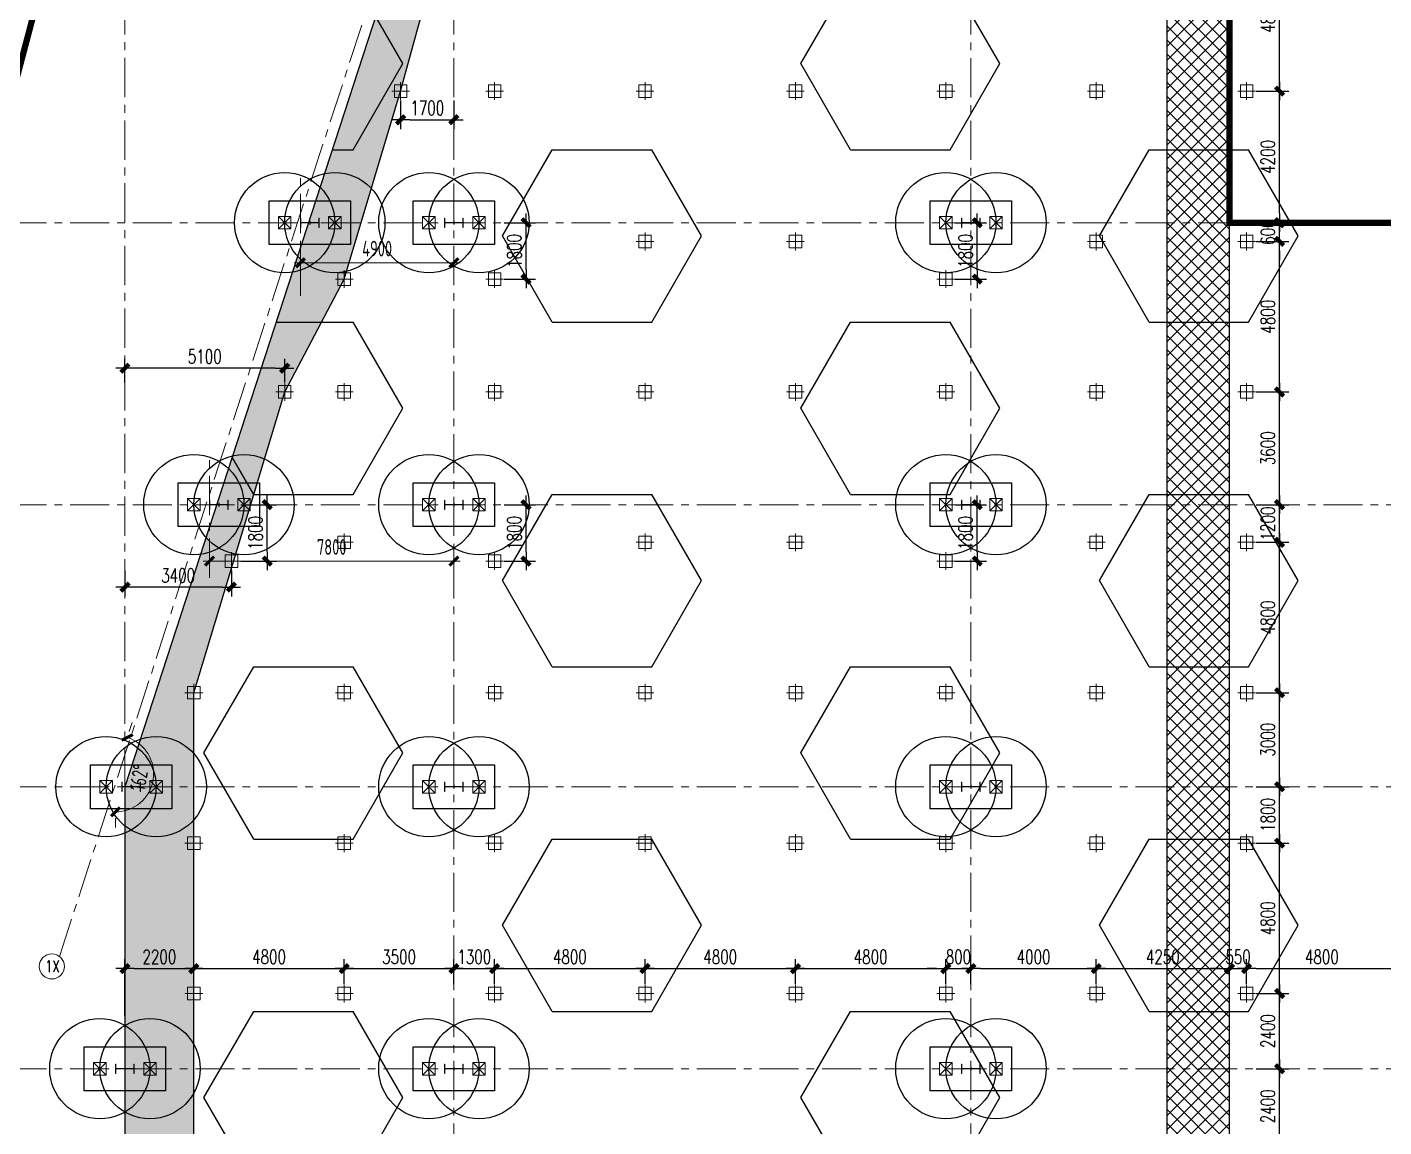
# Model space of a CAD drawing. Extents: x -1201378 to 2367219, y -619313 to 244905.
# Drawn here: x -511978 to -468679, y 144797 to 179893 of the extents above; entities that cross this region are included whole.
import ezdxf

# ---------------------------------------------------------------- set-up
doc = ezdxf.new("R2010")
doc.units = 0
doc.header["$LTSCALE"] = 1000
doc.linetypes.add('CENTER', pattern=[2, 1.25, -0.25, 0.25, -0.25])
doc.linetypes.add('DASH', pattern=[0.35, 0.25, -0.1])
doc.layers.get('0').update_dxf_attribs({"linetype": 'CONTINUOUS'})
doc.layers.get('Defpoints').update_dxf_attribs({"linetype": 'CONTINUOUS'})
for name, color, linetype in [('Hatch-一般填充', 252, 'CONTINUOUS'), ('S-DIMZ', 115, 'CONTINUOUS'), ('S-DOTE1', 140, 'CENTER'), ('S-HATCH1-W', 252, 'CONTINUOUS'), ('S-HJD', 97, 'CONTINUOUS'), ('S-SGJ', 21, 'CONTINUOUS')]:
    doc.layers.add(name, color=color, linetype=linetype)
for name, color, linetype, lineweight in [('S-axis', 111, 'CONTINUOUS', 0), ('S-col', 2, 'CONTINUOUS', 0), ('S-dim', 81, 'CONTINUOUS', 0), ('S-dote', 5, 'CENTER', 0), ('S-zhuang', 1, 'CONTINUOUS', 0)]:
    doc.layers.add(name, color=color, linetype=linetype, lineweight=lineweight)
doc.styles.add('_TCH_AXIS', font='COMPLEX', dxfattribs={"bigfont": 'GBCBIG'})
doc.styles.add('SS1', font='tj-romans1.shx', dxfattribs={"width": 0.7, "bigfont": 'tj-hztxt1.shx'})
doc.styles.add('TSSD_Dimension', font='tssdeng.shx', dxfattribs={"width": 0.7, "bigfont": 'hztxt.shx'})
doc.dimstyles.new('S-150-ARCHI', dxfattribs={"dimscale": 150, "dimtxt": 3, "dimasz": 2, "dimexe": 2, "dimexo": 2, "dimgap": 1, "dimtad": 1, "dimdec": 0, "dimzin": 0, "dimdsep": 46, "dimtxsty": 'SS1', "dimblk1": 'TT', "dimblk2": 'TT', "dimsah": 1, "dimcen": 1, "dimclrd": 256, "dimclre": 256, "dimclrt": 256, "dimadec": 0, "dimazin": 0, "dimtfac": 1, "dimtdec": 0, "dimtix": 1, "dimtmove": 2, "dimatfit": 0, "dimldrblk": 'TT', "dimfxl": 2, "dimtolj": 1, "dimtzin": 0, "dimarcsym": 0})
doc.dimstyles.new('TSSD_200_200', dxfattribs={"dimtxt": 500, "dimasz": 200, "dimexe": 200, "dimexo": 500, "dimgap": 200, "dimtad": 1, "dimdec": 0, "dimzin": 0, "dimdsep": 46, "dimtxsty": 'TSSD_Dimension', "dimblk": 'ARCHTICK', "dimcen": 0, "dimdle": 200, "dimclrt": 7, "dimadec": 0, "dimazin": 0, "dimtfac": 1, "dimtdec": 0, "dimtix": 1, "dimtmove": 2, "dimatfit": 3, "dimfxl": 1, "dimtolj": 1, "dimtzin": 0, "dimarcsym": 0})

# ---------------------------------------------------------------- blocks, each defined once
blk = doc.blocks.new('_FZH')
at = {"layer": 'S-col'}
blk.add_lwpolyline([(-0.375, -0.188), (-0.375, 0.187), (-0.36, 0.187), (-0.36, 0.005), (0.36, 0.005), (0.36, 0.187), (0.375, 0.187), (0.375, -0.188), (0.36, -0.188), (0.36, -0.005), (-0.36, -0.005), (-0.36, -0.188)], close=True, dxfattribs=at)
blk = doc.blocks.new('w4234324')
at = {"layer": 'S-col', "xscale": 800.0000000000005, "yscale": 800.0000000000005, "zscale": 800.0000000000005}
for p in [(-248054, 777820), (-243454, 777820), (-226954, 777820), (-250954, 768820), (-243454, 768820), (-226954, 768820), (-253754, 759820), (-243454, 759820), (-226954, 759820), (-253954, 750820), (-243454, 750820), (-226954, 750820)]:
    blk.add_blockref('_FZH', p, dxfattribs=at)
blk = doc.blocks.new('_ArchTick')
at = {"color": 0, "linetype": 'ByBlock', "const_width": 0.5}
blk.add_lwpolyline([(-0.71, -0.71), (0.71, 0.71)], dxfattribs=at)
blk = doc.blocks.new('*D3039')
at = {"layer": 'Defpoints', "color": 0, "transparency": 16777216}
for p in [(-203258, 60787), (-198358, 60787), (-198358, 59749)]:
    blk.add_point(p, dxfattribs=at)
at = {"layer": 'S-axis', "color": 0, "lineweight": -2, "transparency": 16777216}
for p, q in [((-203258, 60287), (-203258, 59549)), ((-198358, 60287), (-198358, 59549)), ((-203458, 59749), (-198158, 59749))]:
    blk.add_line(p, q, dxfattribs=at)
at = {"layer": 'S-axis', "color": 0, "lineweight": -2, "transparency": 16777216, "xscale": 200, "yscale": 200, "zscale": 200, "rotation": 180}
blk.add_blockref('_ArchTick', (-203258, 59749), dxfattribs=at)
at = {"layer": 'S-axis', "color": 0, "lineweight": -2, "transparency": 16777216, "xscale": 200, "yscale": 200, "zscale": 200}
blk.add_blockref('_ArchTick', (-198358, 59749), dxfattribs=at)
at = {"layer": 'S-axis', "color": 7, "transparency": 16777216, "insert": (-200808, 60199), "char_height": 500, "attachment_point": 5, "style": 'TSSD_Dimension'}
blk.add_mtext('\\A1;4900', dxfattribs=at)
blk = doc.blocks.new('*D3040')
at = {"layer": 'Defpoints', "color": 0, "transparency": 16777216}
for p in [(-206158, 51267), (-198358, 51267), (-198358, 50229)]:
    blk.add_point(p, dxfattribs=at)
at = {"layer": 'S-axis', "color": 0, "lineweight": -2, "transparency": 16777216}
for p, q in [((-206158, 50767), (-206158, 50029)), ((-198358, 50767), (-198358, 50029)), ((-206358, 50229), (-198158, 50229))]:
    blk.add_line(p, q, dxfattribs=at)
at = {"layer": 'S-axis', "color": 0, "lineweight": -2, "transparency": 16777216, "xscale": 200, "yscale": 200, "zscale": 200, "rotation": 180}
blk.add_blockref('_ArchTick', (-206158, 50229), dxfattribs=at)
at = {"layer": 'S-axis', "color": 0, "lineweight": -2, "transparency": 16777216, "xscale": 200, "yscale": 200, "zscale": 200}
blk.add_blockref('_ArchTick', (-198358, 50229), dxfattribs=at)
at = {"layer": 'S-axis', "color": 7, "transparency": 16777216, "insert": (-202258, 50679), "char_height": 500, "attachment_point": 5, "style": 'TSSD_Dimension'}
blk.add_mtext('\\A1;7800', dxfattribs=at)
blk = doc.blocks.new('*D3041')
at = {"layer": 'Defpoints', "color": 0, "transparency": 16777216}
for p in [(-208783, 44601), (-209158, 43443), (-208173, 42727), (-209158, 42225)]:
    blk.add_point(p, dxfattribs=at)
at = {"layer": 'S-axis', "color": 0, "lineweight": -2, "transparency": 16777216}
for p, q in [((-208628, 45077), (-208721, 44791)), ((-209158, 41725), (-209158, 42025))]:
    blk.add_line(p, q, dxfattribs=at)
blk.add_arc((-209158, 43443), 1218, 270, 72.0237, dxfattribs=at)
at = {"layer": 'S-axis', "color": 0, "lineweight": -2, "transparency": 16777216, "xscale": 200, "yscale": 200, "zscale": 200}
for p, rotation in [((-208783, 44601), 162.0237134182113), ((-209158, 42225), 179.9999999999993)]:
    blk.add_blockref('_ArchTick', p, dxfattribs=dict(at, rotation=rotation))
at = {"layer": 'S-axis', "color": 7, "transparency": 16777216, "insert": (-208400, 43323), "char_height": 500, "attachment_point": 5, "rotation": 81.0119, "style": 'TSSD_Dimension'}
blk.add_mtext('\\A1;162°', dxfattribs=at)
blk = doc.blocks.new('地坪桩')
at = {"layer": 'S-zhuang'}
for p, q in [((174146, 162514), (174146, 163080)), ((173863, 162797), (174429, 162797))]:
    blk.add_line(p, q, dxfattribs=at)
blk.add_lwpolyline([(173946, 162597), (173946, 162997), (174346, 162997), (174346, 162597)], close=True, dxfattribs=at)
blk = doc.blocks.new('TT')
blk.add_line((-0.97, 0), (0.97, 0))
at = {"const_width": 0.45}
blk.add_lwpolyline([(-0.44, -0.44), (0.44, 0.44)], dxfattribs=at)
blk = doc.blocks.new('*D3307')
at = {"layer": 'Defpoints', "color": 0, "transparency": 16777216}
for p in [(-506658, 149848), (-506658, 149052), (-508858, 148037)]:
    blk.add_point(p, dxfattribs=at)
at = {"layer": 'S-DIMZ', "lineweight": -2, "transparency": 16777216}
for p, q in [((-508858, 148337), (-508858, 150148)), ((-508558, 149848), (-506958, 149848)), ((-506658, 149352), (-506658, 150148))]:
    blk.add_line(p, q, dxfattribs=at)
at = {"layer": 'S-DIMZ', "lineweight": -2, "transparency": 16777216, "xscale": 300, "yscale": 300, "zscale": 300, "rotation": 180}
blk.add_blockref('TT', (-508858, 149848), dxfattribs=at)
at = {"layer": 'S-DIMZ', "lineweight": -2, "transparency": 16777216, "xscale": 300, "yscale": 300, "zscale": 300}
blk.add_blockref('TT', (-506658, 149848), dxfattribs=at)
at = {"layer": 'S-DIMZ', "transparency": 16777216, "insert": (-507758, 150223), "char_height": 450, "attachment_point": 5, "style": 'SS1'}
blk.add_mtext('\\A1;2200', dxfattribs=at)
blk = doc.blocks.new('*D3308')
at = {"layer": 'Defpoints', "color": 0, "transparency": 16777216}
for p in [(-501858, 149848), (-506658, 149052), (-501858, 149052)]:
    blk.add_point(p, dxfattribs=at)
at = {"layer": 'S-DIMZ', "lineweight": -2, "transparency": 16777216}
for p, q in [((-506658, 149352), (-506658, 150148)), ((-506358, 149848), (-502158, 149848)), ((-501858, 149352), (-501858, 150148))]:
    blk.add_line(p, q, dxfattribs=at)
at = {"layer": 'S-DIMZ', "lineweight": -2, "transparency": 16777216, "xscale": 300, "yscale": 300, "zscale": 300, "rotation": 180}
blk.add_blockref('TT', (-506658, 149848), dxfattribs=at)
at = {"layer": 'S-DIMZ', "lineweight": -2, "transparency": 16777216, "xscale": 300, "yscale": 300, "zscale": 300}
blk.add_blockref('TT', (-501858, 149848), dxfattribs=at)
at = {"layer": 'S-DIMZ', "transparency": 16777216, "insert": (-504258, 150223), "char_height": 450, "attachment_point": 5, "style": 'SS1'}
blk.add_mtext('\\A1;4800', dxfattribs=at)
blk = doc.blocks.new('*D3309')
at = {"layer": 'Defpoints', "color": 0, "transparency": 16777216}
for p in [(-498358, 149848), (-501858, 149052), (-498358, 149052)]:
    blk.add_point(p, dxfattribs=at)
at = {"layer": 'S-DIMZ', "lineweight": -2, "transparency": 16777216}
for p, q in [((-501858, 149352), (-501858, 150148)), ((-501558, 149848), (-498658, 149848)), ((-498358, 149352), (-498358, 150148))]:
    blk.add_line(p, q, dxfattribs=at)
at = {"layer": 'S-DIMZ', "lineweight": -2, "transparency": 16777216, "xscale": 300, "yscale": 300, "zscale": 300, "rotation": 180}
blk.add_blockref('TT', (-501858, 149848), dxfattribs=at)
at = {"layer": 'S-DIMZ', "lineweight": -2, "transparency": 16777216, "xscale": 300, "yscale": 300, "zscale": 300}
blk.add_blockref('TT', (-498358, 149848), dxfattribs=at)
at = {"layer": 'S-DIMZ', "transparency": 16777216, "insert": (-500108, 150223), "char_height": 450, "attachment_point": 5, "style": 'SS1'}
blk.add_mtext('\\A1;3500', dxfattribs=at)
blk = doc.blocks.new('*D3310')
at = {"layer": 'Defpoints', "color": 0, "transparency": 16777216}
for p in [(-497058, 149848), (-498358, 149052), (-497058, 149052)]:
    blk.add_point(p, dxfattribs=at)
at = {"layer": 'S-DIMZ', "lineweight": -2, "transparency": 16777216}
for p, q in [((-498358, 149352), (-498358, 150148)), ((-498058, 149848), (-497358, 149848)), ((-497058, 149352), (-497058, 150148))]:
    blk.add_line(p, q, dxfattribs=at)
at = {"layer": 'S-DIMZ', "lineweight": -2, "transparency": 16777216, "xscale": 300, "yscale": 300, "zscale": 300, "rotation": 180}
blk.add_blockref('TT', (-498358, 149848), dxfattribs=at)
at = {"layer": 'S-DIMZ', "lineweight": -2, "transparency": 16777216, "xscale": 300, "yscale": 300, "zscale": 300}
blk.add_blockref('TT', (-497058, 149848), dxfattribs=at)
at = {"layer": 'S-DIMZ', "transparency": 16777216, "insert": (-497708, 150223), "char_height": 450, "attachment_point": 5, "style": 'SS1'}
blk.add_mtext('\\A1;1300', dxfattribs=at)
blk = doc.blocks.new('*D3311')
at = {"layer": 'Defpoints', "color": 0, "transparency": 16777216}
for p in [(-492258, 149848), (-497058, 149052), (-492258, 149052)]:
    blk.add_point(p, dxfattribs=at)
at = {"layer": 'S-DIMZ', "lineweight": -2, "transparency": 16777216}
for p, q in [((-497058, 149352), (-497058, 150148)), ((-496758, 149848), (-492558, 149848)), ((-492258, 149352), (-492258, 150148))]:
    blk.add_line(p, q, dxfattribs=at)
at = {"layer": 'S-DIMZ', "lineweight": -2, "transparency": 16777216, "xscale": 300, "yscale": 300, "zscale": 300, "rotation": 180}
blk.add_blockref('TT', (-497058, 149848), dxfattribs=at)
at = {"layer": 'S-DIMZ', "lineweight": -2, "transparency": 16777216, "xscale": 300, "yscale": 300, "zscale": 300}
blk.add_blockref('TT', (-492258, 149848), dxfattribs=at)
at = {"layer": 'S-DIMZ', "transparency": 16777216, "insert": (-494658, 150223), "char_height": 450, "attachment_point": 5, "style": 'SS1'}
blk.add_mtext('\\A1;4800', dxfattribs=at)
blk = doc.blocks.new('*D3312')
at = {"layer": 'Defpoints', "color": 0, "transparency": 16777216}
for p in [(-487458, 149848), (-492258, 149052), (-487458, 149052)]:
    blk.add_point(p, dxfattribs=at)
at = {"layer": 'S-DIMZ', "lineweight": -2, "transparency": 16777216}
for p, q in [((-492258, 149352), (-492258, 150148)), ((-491958, 149848), (-487758, 149848)), ((-487458, 149352), (-487458, 150148))]:
    blk.add_line(p, q, dxfattribs=at)
at = {"layer": 'S-DIMZ', "lineweight": -2, "transparency": 16777216, "xscale": 300, "yscale": 300, "zscale": 300, "rotation": 180}
blk.add_blockref('TT', (-492258, 149848), dxfattribs=at)
at = {"layer": 'S-DIMZ', "lineweight": -2, "transparency": 16777216, "xscale": 300, "yscale": 300, "zscale": 300}
blk.add_blockref('TT', (-487458, 149848), dxfattribs=at)
at = {"layer": 'S-DIMZ', "transparency": 16777216, "insert": (-489858, 150223), "char_height": 450, "attachment_point": 5, "style": 'SS1'}
blk.add_mtext('\\A1;4800', dxfattribs=at)
blk = doc.blocks.new('*D3313')
at = {"layer": 'Defpoints', "color": 0, "transparency": 16777216}
for p in [(-482658, 149848), (-487458, 149052), (-482658, 149052)]:
    blk.add_point(p, dxfattribs=at)
at = {"layer": 'S-DIMZ', "lineweight": -2, "transparency": 16777216}
for p, q in [((-487458, 149352), (-487458, 150148)), ((-487158, 149848), (-482958, 149848)), ((-482658, 149352), (-482658, 150148))]:
    blk.add_line(p, q, dxfattribs=at)
at = {"layer": 'S-DIMZ', "lineweight": -2, "transparency": 16777216, "xscale": 300, "yscale": 300, "zscale": 300, "rotation": 180}
blk.add_blockref('TT', (-487458, 149848), dxfattribs=at)
at = {"layer": 'S-DIMZ', "lineweight": -2, "transparency": 16777216, "xscale": 300, "yscale": 300, "zscale": 300}
blk.add_blockref('TT', (-482658, 149848), dxfattribs=at)
at = {"layer": 'S-DIMZ', "transparency": 16777216, "insert": (-485058, 150223), "char_height": 450, "attachment_point": 5, "style": 'SS1'}
blk.add_mtext('\\A1;4800', dxfattribs=at)
blk = doc.blocks.new('*D3314')
at = {"layer": 'Defpoints', "color": 0, "transparency": 16777216}
for p in [(-481858, 149848), (-482658, 149052), (-481858, 149052)]:
    blk.add_point(p, dxfattribs=at)
at = {"layer": 'S-DIMZ', "lineweight": -2, "transparency": 16777216}
for p, q in [((-482958, 149848), (-483258, 149848)), ((-482658, 149352), (-482658, 150148)), ((-482658, 149848), (-481858, 149848)), ((-481858, 149352), (-481858, 150148)), ((-481558, 149848), (-481258, 149848))]:
    blk.add_line(p, q, dxfattribs=at)
at = {"layer": 'S-DIMZ', "lineweight": -2, "transparency": 16777216, "xscale": 300, "yscale": 300, "zscale": 300}
blk.add_blockref('TT', (-482658, 149848), dxfattribs=at)
at = {"layer": 'S-DIMZ', "lineweight": -2, "transparency": 16777216, "xscale": 300, "yscale": 300, "zscale": 300, "rotation": 180}
blk.add_blockref('TT', (-481858, 149848), dxfattribs=at)
at = {"layer": 'S-DIMZ', "transparency": 16777216, "insert": (-482258, 150223), "char_height": 450, "attachment_point": 5, "style": 'SS1'}
blk.add_mtext('\\A1;800', dxfattribs=at)
blk = doc.blocks.new('*D3315')
at = {"layer": 'Defpoints', "color": 0, "transparency": 16777216}
for p in [(-477858, 149848), (-481858, 149052), (-477858, 149052)]:
    blk.add_point(p, dxfattribs=at)
at = {"layer": 'S-DIMZ', "lineweight": -2, "transparency": 16777216}
for p, q in [((-481858, 149352), (-481858, 150148)), ((-481558, 149848), (-478158, 149848)), ((-477858, 149352), (-477858, 150148))]:
    blk.add_line(p, q, dxfattribs=at)
at = {"layer": 'S-DIMZ', "lineweight": -2, "transparency": 16777216, "xscale": 300, "yscale": 300, "zscale": 300, "rotation": 180}
blk.add_blockref('TT', (-481858, 149848), dxfattribs=at)
at = {"layer": 'S-DIMZ', "lineweight": -2, "transparency": 16777216, "xscale": 300, "yscale": 300, "zscale": 300}
blk.add_blockref('TT', (-477858, 149848), dxfattribs=at)
at = {"layer": 'S-DIMZ', "transparency": 16777216, "insert": (-479858, 150223), "char_height": 450, "attachment_point": 5, "style": 'SS1'}
blk.add_mtext('\\A1;4000', dxfattribs=at)
blk = doc.blocks.new('*D3316')
at = {"layer": 'Defpoints', "color": 0, "transparency": 16777216}
for p in [(-473608, 149848), (-477858, 149052), (-473608, 149052)]:
    blk.add_point(p, dxfattribs=at)
at = {"layer": 'S-DIMZ', "lineweight": -2, "transparency": 16777216}
for p, q in [((-477858, 149352), (-477858, 150148)), ((-477558, 149848), (-473908, 149848)), ((-473608, 149352), (-473608, 150148))]:
    blk.add_line(p, q, dxfattribs=at)
at = {"layer": 'S-DIMZ', "lineweight": -2, "transparency": 16777216, "xscale": 300, "yscale": 300, "zscale": 300, "rotation": 180}
blk.add_blockref('TT', (-477858, 149848), dxfattribs=at)
at = {"layer": 'S-DIMZ', "lineweight": -2, "transparency": 16777216, "xscale": 300, "yscale": 300, "zscale": 300}
blk.add_blockref('TT', (-473608, 149848), dxfattribs=at)
at = {"layer": 'S-DIMZ', "transparency": 16777216, "insert": (-475733, 150223), "char_height": 450, "attachment_point": 5, "style": 'SS1'}
blk.add_mtext('\\A1;4250', dxfattribs=at)
blk = doc.blocks.new('*D3317')
at = {"layer": 'Defpoints', "color": 0, "transparency": 16777216}
for p in [(-473058, 149848), (-473608, 149052), (-473058, 149052)]:
    blk.add_point(p, dxfattribs=at)
at = {"layer": 'S-DIMZ', "lineweight": -2, "transparency": 16777216}
for p, q in [((-473908, 149848), (-474208, 149848)), ((-473608, 149352), (-473608, 150148)), ((-473608, 149848), (-473058, 149848)), ((-473058, 149352), (-473058, 150148)), ((-472758, 149848), (-472458, 149848))]:
    blk.add_line(p, q, dxfattribs=at)
at = {"layer": 'S-DIMZ', "lineweight": -2, "transparency": 16777216, "xscale": 300, "yscale": 300, "zscale": 300}
blk.add_blockref('TT', (-473608, 149848), dxfattribs=at)
at = {"layer": 'S-DIMZ', "lineweight": -2, "transparency": 16777216, "xscale": 300, "yscale": 300, "zscale": 300, "rotation": 180}
blk.add_blockref('TT', (-473058, 149848), dxfattribs=at)
at = {"layer": 'S-DIMZ', "transparency": 16777216, "insert": (-473333, 150223), "char_height": 450, "attachment_point": 5, "style": 'SS1'}
blk.add_mtext('\\A1;550', dxfattribs=at)
blk = doc.blocks.new('*D3318')
at = {"layer": 'Defpoints', "color": 0, "transparency": 16777216}
for p in [(-468258, 149848), (-473058, 149052), (-468258, 149052)]:
    blk.add_point(p, dxfattribs=at)
at = {"layer": 'S-DIMZ', "lineweight": -2, "transparency": 16777216}
for p, q in [((-473058, 149352), (-473058, 150148)), ((-472758, 149848), (-468558, 149848)), ((-468258, 149352), (-468258, 150148))]:
    blk.add_line(p, q, dxfattribs=at)
at = {"layer": 'S-DIMZ', "lineweight": -2, "transparency": 16777216, "xscale": 300, "yscale": 300, "zscale": 300, "rotation": 180}
blk.add_blockref('TT', (-473058, 149848), dxfattribs=at)
at = {"layer": 'S-DIMZ', "lineweight": -2, "transparency": 16777216, "xscale": 300, "yscale": 300, "zscale": 300}
blk.add_blockref('TT', (-468258, 149848), dxfattribs=at)
at = {"layer": 'S-DIMZ', "transparency": 16777216, "insert": (-470658, 150223), "char_height": 450, "attachment_point": 5, "style": 'SS1'}
blk.add_mtext('\\A1;4800', dxfattribs=at)
blk = doc.blocks.new('*D3345')
at = {"layer": 'Defpoints', "color": 0, "transparency": 16777216}
for p in [(-473058, 146652), (-472008, 146652), (-473058, 144252)]:
    blk.add_point(p, dxfattribs=at)
at = {"layer": 'S-DIMZ', "lineweight": -2, "transparency": 16777216}
for p, q in [((-472758, 146652), (-471708, 146652)), ((-472008, 144552), (-472008, 146352)), ((-472758, 144252), (-471708, 144252))]:
    blk.add_line(p, q, dxfattribs=at)
at = {"layer": 'S-DIMZ', "lineweight": -2, "transparency": 16777216, "xscale": 300, "yscale": 300, "zscale": 300}
for p, rotation in [((-472008, 146652), 90), ((-472008, 144252), 270)]:
    blk.add_blockref('TT', p, dxfattribs=dict(at, rotation=rotation))
at = {"layer": 'S-DIMZ', "transparency": 16777216, "insert": (-472383, 145452), "char_height": 450, "attachment_point": 5, "rotation": 90, "style": 'SS1'}
blk.add_mtext('\\A1;2400', dxfattribs=at)
blk = doc.blocks.new('*D3346')
at = {"layer": 'Defpoints', "color": 0, "transparency": 16777216}
for p in [(-473058, 149052), (-472008, 149052), (-473058, 146652)]:
    blk.add_point(p, dxfattribs=at)
at = {"layer": 'S-DIMZ', "lineweight": -2, "transparency": 16777216}
for p, q in [((-472758, 149052), (-471708, 149052)), ((-472008, 146952), (-472008, 148752)), ((-472758, 146652), (-471708, 146652))]:
    blk.add_line(p, q, dxfattribs=at)
at = {"layer": 'S-DIMZ', "lineweight": -2, "transparency": 16777216, "xscale": 300, "yscale": 300, "zscale": 300}
for p, rotation in [((-472008, 149052), 90), ((-472008, 146652), 270)]:
    blk.add_blockref('TT', p, dxfattribs=dict(at, rotation=rotation))
at = {"layer": 'S-DIMZ', "transparency": 16777216, "insert": (-472383, 147852), "char_height": 450, "attachment_point": 5, "rotation": 90, "style": 'SS1'}
blk.add_mtext('\\A1;2400', dxfattribs=at)
blk = doc.blocks.new('*D3347')
at = {"layer": 'Defpoints', "color": 0, "transparency": 16777216}
for p in [(-473058, 153852), (-472008, 153852), (-473058, 149052)]:
    blk.add_point(p, dxfattribs=at)
at = {"layer": 'S-DIMZ', "lineweight": -2, "transparency": 16777216}
for p, q in [((-472758, 153852), (-471708, 153852)), ((-472008, 149352), (-472008, 153552)), ((-472758, 149052), (-471708, 149052))]:
    blk.add_line(p, q, dxfattribs=at)
at = {"layer": 'S-DIMZ', "lineweight": -2, "transparency": 16777216, "xscale": 300, "yscale": 300, "zscale": 300}
for p, rotation in [((-472008, 153852), 90), ((-472008, 149052), 270)]:
    blk.add_blockref('TT', p, dxfattribs=dict(at, rotation=rotation))
at = {"layer": 'S-DIMZ', "transparency": 16777216, "insert": (-472383, 151452), "char_height": 450, "attachment_point": 5, "rotation": 90, "style": 'SS1'}
blk.add_mtext('\\A1;4800', dxfattribs=at)
blk = doc.blocks.new('*D3348')
at = {"layer": 'Defpoints', "color": 0, "transparency": 16777216}
for p in [(-473058, 155652), (-472008, 155652), (-473058, 153852)]:
    blk.add_point(p, dxfattribs=at)
at = {"layer": 'S-DIMZ', "lineweight": -2, "transparency": 16777216}
for p, q in [((-472758, 155652), (-471708, 155652)), ((-472008, 154152), (-472008, 155352)), ((-472758, 153852), (-471708, 153852))]:
    blk.add_line(p, q, dxfattribs=at)
at = {"layer": 'S-DIMZ', "lineweight": -2, "transparency": 16777216, "xscale": 300, "yscale": 300, "zscale": 300}
for p, rotation in [((-472008, 155652), 90), ((-472008, 153852), 270)]:
    blk.add_blockref('TT', p, dxfattribs=dict(at, rotation=rotation))
at = {"layer": 'S-DIMZ', "transparency": 16777216, "insert": (-472383, 154752), "char_height": 450, "attachment_point": 5, "rotation": 90, "style": 'SS1'}
blk.add_mtext('\\A1;1800', dxfattribs=at)
blk = doc.blocks.new('*D3349')
at = {"layer": 'Defpoints', "color": 0, "transparency": 16777216}
for p in [(-473058, 158652), (-472008, 158652), (-473058, 155652)]:
    blk.add_point(p, dxfattribs=at)
at = {"layer": 'S-DIMZ', "lineweight": -2, "transparency": 16777216}
for p, q in [((-472758, 158652), (-471708, 158652)), ((-472008, 155952), (-472008, 158352)), ((-472758, 155652), (-471708, 155652))]:
    blk.add_line(p, q, dxfattribs=at)
at = {"layer": 'S-DIMZ', "lineweight": -2, "transparency": 16777216, "xscale": 300, "yscale": 300, "zscale": 300}
for p, rotation in [((-472008, 158652), 90), ((-472008, 155652), 270)]:
    blk.add_blockref('TT', p, dxfattribs=dict(at, rotation=rotation))
at = {"layer": 'S-DIMZ', "transparency": 16777216, "insert": (-472383, 157152), "char_height": 450, "attachment_point": 5, "rotation": 90, "style": 'SS1'}
blk.add_mtext('\\A1;3000', dxfattribs=at)
blk = doc.blocks.new('*D3350')
at = {"layer": 'Defpoints', "color": 0, "transparency": 16777216}
for p in [(-473058, 163452), (-472008, 163452), (-473058, 158652)]:
    blk.add_point(p, dxfattribs=at)
at = {"layer": 'S-DIMZ', "lineweight": -2, "transparency": 16777216}
for p, q in [((-472758, 163452), (-471708, 163452)), ((-472008, 158952), (-472008, 163152)), ((-472758, 158652), (-471708, 158652))]:
    blk.add_line(p, q, dxfattribs=at)
at = {"layer": 'S-DIMZ', "lineweight": -2, "transparency": 16777216, "xscale": 300, "yscale": 300, "zscale": 300}
for p, rotation in [((-472008, 163452), 90), ((-472008, 158652), 270)]:
    blk.add_blockref('TT', p, dxfattribs=dict(at, rotation=rotation))
at = {"layer": 'S-DIMZ', "transparency": 16777216, "insert": (-472383, 161052), "char_height": 450, "attachment_point": 5, "rotation": 90, "style": 'SS1'}
blk.add_mtext('\\A1;4800', dxfattribs=at)
blk = doc.blocks.new('*D3351')
at = {"layer": 'Defpoints', "color": 0, "transparency": 16777216}
for p in [(-473058, 164652), (-472008, 164652), (-473058, 163452)]:
    blk.add_point(p, dxfattribs=at)
at = {"layer": 'S-DIMZ', "lineweight": -2, "transparency": 16777216}
for p, q in [((-472758, 164652), (-471708, 164652)), ((-472008, 163752), (-472008, 164352)), ((-472758, 163452), (-471708, 163452))]:
    blk.add_line(p, q, dxfattribs=at)
at = {"layer": 'S-DIMZ', "lineweight": -2, "transparency": 16777216, "xscale": 300, "yscale": 300, "zscale": 300}
for p, rotation in [((-472008, 164652), 90), ((-472008, 163452), 270)]:
    blk.add_blockref('TT', p, dxfattribs=dict(at, rotation=rotation))
at = {"layer": 'S-DIMZ', "transparency": 16777216, "insert": (-472383, 164052), "char_height": 450, "attachment_point": 5, "rotation": 90, "style": 'SS1'}
blk.add_mtext('\\A1;1200', dxfattribs=at)
blk = doc.blocks.new('*D3352')
at = {"layer": 'Defpoints', "color": 0, "transparency": 16777216}
for p in [(-473058, 168252), (-472008, 168252), (-473058, 164652)]:
    blk.add_point(p, dxfattribs=at)
at = {"layer": 'S-DIMZ', "lineweight": -2, "transparency": 16777216}
for p, q in [((-472758, 168252), (-471708, 168252)), ((-472008, 164952), (-472008, 167952)), ((-472758, 164652), (-471708, 164652))]:
    blk.add_line(p, q, dxfattribs=at)
at = {"layer": 'S-DIMZ', "lineweight": -2, "transparency": 16777216, "xscale": 300, "yscale": 300, "zscale": 300}
for p, rotation in [((-472008, 168252), 90), ((-472008, 164652), 270)]:
    blk.add_blockref('TT', p, dxfattribs=dict(at, rotation=rotation))
at = {"layer": 'S-DIMZ', "transparency": 16777216, "insert": (-472383, 166452), "char_height": 450, "attachment_point": 5, "rotation": 90, "style": 'SS1'}
blk.add_mtext('\\A1;3600', dxfattribs=at)
blk = doc.blocks.new('*D3353')
at = {"layer": 'Defpoints', "color": 0, "transparency": 16777216}
for p in [(-473058, 173052), (-472008, 173052), (-473058, 168252)]:
    blk.add_point(p, dxfattribs=at)
at = {"layer": 'S-DIMZ', "lineweight": -2, "transparency": 16777216}
for p, q in [((-472758, 173052), (-471708, 173052)), ((-472008, 168552), (-472008, 172752)), ((-472758, 168252), (-471708, 168252))]:
    blk.add_line(p, q, dxfattribs=at)
at = {"layer": 'S-DIMZ', "lineweight": -2, "transparency": 16777216, "xscale": 300, "yscale": 300, "zscale": 300}
for p, rotation in [((-472008, 173052), 90), ((-472008, 168252), 270)]:
    blk.add_blockref('TT', p, dxfattribs=dict(at, rotation=rotation))
at = {"layer": 'S-DIMZ', "transparency": 16777216, "insert": (-472383, 170652), "char_height": 450, "attachment_point": 5, "rotation": 90, "style": 'SS1'}
blk.add_mtext('\\A1;4800', dxfattribs=at)
blk = doc.blocks.new('*D3354')
at = {"layer": 'Defpoints', "color": 0, "transparency": 16777216}
for p in [(-473058, 173652), (-472008, 173652), (-473058, 173052)]:
    blk.add_point(p, dxfattribs=at)
at = {"layer": 'S-DIMZ', "lineweight": -2, "transparency": 16777216}
for p, q in [((-472008, 173952), (-472008, 174252)), ((-472758, 173652), (-471708, 173652)), ((-472008, 173052), (-472008, 173652)), ((-472758, 173052), (-471708, 173052)), ((-472008, 172752), (-472008, 172452))]:
    blk.add_line(p, q, dxfattribs=at)
at = {"layer": 'S-DIMZ', "lineweight": -2, "transparency": 16777216, "xscale": 300, "yscale": 300, "zscale": 300}
for p, rotation in [((-472008, 173652), 270), ((-472008, 173052), 90)]:
    blk.add_blockref('TT', p, dxfattribs=dict(at, rotation=rotation))
at = {"layer": 'S-DIMZ', "transparency": 16777216, "insert": (-472383, 173352), "char_height": 450, "attachment_point": 5, "rotation": 90, "style": 'SS1'}
blk.add_mtext('\\A1;600', dxfattribs=at)
blk = doc.blocks.new('*D3355')
at = {"layer": 'Defpoints', "color": 0, "transparency": 16777216}
for p in [(-473058, 177852), (-472008, 177852), (-473058, 173652)]:
    blk.add_point(p, dxfattribs=at)
at = {"layer": 'S-DIMZ', "lineweight": -2, "transparency": 16777216}
for p, q in [((-472758, 177852), (-471708, 177852)), ((-472008, 173952), (-472008, 177552)), ((-472758, 173652), (-471708, 173652))]:
    blk.add_line(p, q, dxfattribs=at)
at = {"layer": 'S-DIMZ', "lineweight": -2, "transparency": 16777216, "xscale": 300, "yscale": 300, "zscale": 300}
for p, rotation in [((-472008, 177852), 90), ((-472008, 173652), 270)]:
    blk.add_blockref('TT', p, dxfattribs=dict(at, rotation=rotation))
at = {"layer": 'S-DIMZ', "transparency": 16777216, "insert": (-472383, 175752), "char_height": 450, "attachment_point": 5, "rotation": 90, "style": 'SS1'}
blk.add_mtext('\\A1;4200', dxfattribs=at)
blk = doc.blocks.new('*D3356')
at = {"layer": 'Defpoints', "color": 0, "transparency": 16777216}
for p in [(-473058, 182652), (-472008, 182652), (-473058, 177852)]:
    blk.add_point(p, dxfattribs=at)
at = {"layer": 'S-DIMZ', "lineweight": -2, "transparency": 16777216}
for p, q in [((-472758, 182652), (-471708, 182652)), ((-472008, 178152), (-472008, 182352)), ((-472758, 177852), (-471708, 177852))]:
    blk.add_line(p, q, dxfattribs=at)
at = {"layer": 'S-DIMZ', "lineweight": -2, "transparency": 16777216, "xscale": 300, "yscale": 300, "zscale": 300}
for p, rotation in [((-472008, 182652), 90), ((-472008, 177852), 270)]:
    blk.add_blockref('TT', p, dxfattribs=dict(at, rotation=rotation))
at = {"layer": 'S-DIMZ', "transparency": 16777216, "insert": (-472383, 180252), "char_height": 450, "attachment_point": 5, "rotation": 90, "style": 'SS1'}
blk.add_mtext('\\A1;4800', dxfattribs=at)
blk = doc.blocks.new('*D3420')
at = {"layer": 'Defpoints', "color": 0, "transparency": 16777216}
for p in [(-497058, 164652), (-496056, 164652), (-497058, 162852)]:
    blk.add_point(p, dxfattribs=at)
at = {"layer": 'S-DIMZ', "lineweight": -2, "transparency": 16777216}
for p, q in [((-496758, 164652), (-495756, 164652)), ((-496056, 163152), (-496056, 164352)), ((-496758, 162852), (-495756, 162852))]:
    blk.add_line(p, q, dxfattribs=at)
at = {"layer": 'S-DIMZ', "lineweight": -2, "transparency": 16777216, "xscale": 300, "yscale": 300, "zscale": 300}
for p, rotation in [((-496056, 164652), 90), ((-496056, 162852), 270)]:
    blk.add_blockref('TT', p, dxfattribs=dict(at, rotation=rotation))
at = {"layer": 'S-DIMZ', "transparency": 16777216, "insert": (-496431, 163752), "char_height": 450, "attachment_point": 5, "rotation": 90, "style": 'SS1'}
blk.add_mtext('\\A1;1800', dxfattribs=at)
blk = doc.blocks.new('*D3421')
at = {"layer": 'Defpoints', "color": 0, "transparency": 16777216}
for p in [(-482658, 164652), (-481656, 164652), (-482658, 162852)]:
    blk.add_point(p, dxfattribs=at)
at = {"layer": 'S-DIMZ', "lineweight": -2, "transparency": 16777216}
for p, q in [((-482358, 164652), (-481356, 164652)), ((-481656, 163152), (-481656, 164352)), ((-482358, 162852), (-481356, 162852))]:
    blk.add_line(p, q, dxfattribs=at)
at = {"layer": 'S-DIMZ', "lineweight": -2, "transparency": 16777216, "xscale": 300, "yscale": 300, "zscale": 300}
for p, rotation in [((-481656, 164652), 90), ((-481656, 162852), 270)]:
    blk.add_blockref('TT', p, dxfattribs=dict(at, rotation=rotation))
at = {"layer": 'S-DIMZ', "transparency": 16777216, "insert": (-482031, 163752), "char_height": 450, "attachment_point": 5, "rotation": 90, "style": 'SS1'}
blk.add_mtext('\\A1;1800', dxfattribs=at)
blk = doc.blocks.new('*D3423')
at = {"layer": 'Defpoints', "color": 0, "transparency": 16777216}
for p in [(-497058, 173652), (-496056, 173652), (-497058, 171852)]:
    blk.add_point(p, dxfattribs=at)
at = {"layer": 'S-DIMZ', "lineweight": -2, "transparency": 16777216}
for p, q in [((-496758, 173652), (-495756, 173652)), ((-496056, 172152), (-496056, 173352)), ((-496758, 171852), (-495756, 171852))]:
    blk.add_line(p, q, dxfattribs=at)
at = {"layer": 'S-DIMZ', "lineweight": -2, "transparency": 16777216, "xscale": 300, "yscale": 300, "zscale": 300}
for p, rotation in [((-496056, 173652), 90), ((-496056, 171852), 270)]:
    blk.add_blockref('TT', p, dxfattribs=dict(at, rotation=rotation))
at = {"layer": 'S-DIMZ', "transparency": 16777216, "insert": (-496431, 172752), "char_height": 450, "attachment_point": 5, "rotation": 90, "style": 'SS1'}
blk.add_mtext('\\A1;1800', dxfattribs=at)
blk = doc.blocks.new('*D3424')
at = {"layer": 'Defpoints', "color": 0, "transparency": 16777216}
for p in [(-482658, 173652), (-481656, 173652), (-482658, 171852)]:
    blk.add_point(p, dxfattribs=at)
at = {"layer": 'S-DIMZ', "lineweight": -2, "transparency": 16777216}
for p, q in [((-482358, 173652), (-481356, 173652)), ((-481656, 172152), (-481656, 173352)), ((-482358, 171852), (-481356, 171852))]:
    blk.add_line(p, q, dxfattribs=at)
at = {"layer": 'S-DIMZ', "lineweight": -2, "transparency": 16777216, "xscale": 300, "yscale": 300, "zscale": 300}
for p, rotation in [((-481656, 173652), 90), ((-481656, 171852), 270)]:
    blk.add_blockref('TT', p, dxfattribs=dict(at, rotation=rotation))
at = {"layer": 'S-DIMZ', "transparency": 16777216, "insert": (-482031, 172752), "char_height": 450, "attachment_point": 5, "rotation": 90, "style": 'SS1'}
blk.add_mtext('\\A1;1800', dxfattribs=at)
blk = doc.blocks.new('*D3439')
at = {"layer": 'Defpoints', "color": 0, "transparency": 16777216}
for p in [(-508858, 162852), (-505458, 162852), (-508858, 162021)]:
    blk.add_point(p, dxfattribs=at)
at = {"layer": 'S-DIMZ', "lineweight": -2, "transparency": 16777216}
for p, q in [((-508858, 162552), (-508858, 161721)), ((-505458, 162552), (-505458, 161721)), ((-505758, 162021), (-508558, 162021))]:
    blk.add_line(p, q, dxfattribs=at)
at = {"layer": 'S-DIMZ', "lineweight": -2, "transparency": 16777216, "xscale": 300, "yscale": 300, "zscale": 300, "rotation": 180}
blk.add_blockref('TT', (-508858, 162021), dxfattribs=at)
at = {"layer": 'S-DIMZ', "lineweight": -2, "transparency": 16777216, "xscale": 300, "yscale": 300, "zscale": 300}
blk.add_blockref('TT', (-505458, 162021), dxfattribs=at)
at = {"layer": 'S-DIMZ', "transparency": 16777216, "insert": (-507158, 162396), "char_height": 450, "attachment_point": 5, "style": 'SS1'}
blk.add_mtext('\\A1;3400', dxfattribs=at)
blk = doc.blocks.new('*D3440')
at = {"layer": 'Defpoints', "color": 0, "transparency": 16777216}
for p in [(-505458, 164652), (-504318, 164652), (-505458, 162852)]:
    blk.add_point(p, dxfattribs=at)
at = {"layer": 'S-DIMZ', "lineweight": -2, "transparency": 16777216}
for p, q in [((-505158, 164652), (-504018, 164652)), ((-504318, 163152), (-504318, 164352)), ((-505158, 162852), (-504018, 162852))]:
    blk.add_line(p, q, dxfattribs=at)
at = {"layer": 'S-DIMZ', "lineweight": -2, "transparency": 16777216, "xscale": 300, "yscale": 300, "zscale": 300}
for p, rotation in [((-504318, 164652), 90), ((-504318, 162852), 270)]:
    blk.add_blockref('TT', p, dxfattribs=dict(at, rotation=rotation))
at = {"layer": 'S-DIMZ', "transparency": 16777216, "insert": (-504693, 163752), "char_height": 450, "attachment_point": 5, "rotation": 90, "style": 'SS1'}
blk.add_mtext('\\A1;1800', dxfattribs=at)
blk = doc.blocks.new('*D3441')
at = {"layer": 'Defpoints', "color": 0, "transparency": 16777216}
for p in [(-508858, 169008), (-508858, 168252), (-503759, 168252)]:
    blk.add_point(p, dxfattribs=at)
at = {"layer": 'S-DIMZ', "lineweight": -2, "transparency": 16777216}
for p, q in [((-508858, 168552), (-508858, 169308)), ((-503759, 168552), (-503759, 169308)), ((-504059, 169008), (-508558, 169008))]:
    blk.add_line(p, q, dxfattribs=at)
at = {"layer": 'S-DIMZ', "lineweight": -2, "transparency": 16777216, "xscale": 300, "yscale": 300, "zscale": 300, "rotation": 180}
blk.add_blockref('TT', (-508858, 169008), dxfattribs=at)
at = {"layer": 'S-DIMZ', "lineweight": -2, "transparency": 16777216, "xscale": 300, "yscale": 300, "zscale": 300}
blk.add_blockref('TT', (-503759, 169008), dxfattribs=at)
at = {"layer": 'S-DIMZ', "transparency": 16777216, "insert": (-506309, 169383), "char_height": 450, "attachment_point": 5, "style": 'SS1'}
blk.add_mtext('\\A1;5100', dxfattribs=at)
blk = doc.blocks.new('*D3442')
at = {"layer": 'Defpoints', "color": 0, "transparency": 16777216}
for p in [(-500058, 177852), (-498358, 177852), (-498358, 176938)]:
    blk.add_point(p, dxfattribs=at)
at = {"layer": 'S-DIMZ', "lineweight": -2, "transparency": 16777216}
for p, q in [((-500058, 177552), (-500058, 176638)), ((-498358, 177552), (-498358, 176638)), ((-499758, 176938), (-498658, 176938))]:
    blk.add_line(p, q, dxfattribs=at)
at = {"layer": 'S-DIMZ', "lineweight": -2, "transparency": 16777216, "xscale": 300, "yscale": 300, "zscale": 300, "rotation": 180}
blk.add_blockref('TT', (-500058, 176938), dxfattribs=at)
at = {"layer": 'S-DIMZ', "lineweight": -2, "transparency": 16777216, "xscale": 300, "yscale": 300, "zscale": 300}
blk.add_blockref('TT', (-498358, 176938), dxfattribs=at)
at = {"layer": 'S-DIMZ', "transparency": 16777216, "insert": (-499208, 177313), "char_height": 450, "attachment_point": 5, "style": 'SS1'}
blk.add_mtext('\\A1;1700', dxfattribs=at)
blk = doc.blocks.new('S-ZHUANG-400')
at = {"layer": 'S-zhuang'}
for p, q in [((200, -200), (-200, 200)), ((-200, -200), (200, 200))]:
    blk.add_line(p, q, dxfattribs=at)
blk.add_lwpolyline([(-200, 200), (200, 200), (200, -200), (-200, -200)], close=True, dxfattribs=at)
blk = doc.blocks.new('CT2')
at = {"layer": 'Defpoints'}
for centre in [(-193625, -186366), (-193625, -187966)]:
    blk.add_circle(centre, 1600, dxfattribs=at)
at = {"layer": 'S-DOTE1', "ltscale": 0.25}
for p, q in [((-193565, -187166), (-193685, -187166)), ((-193625, -187226), (-193625, -187106))]:
    blk.add_line(p, q, dxfattribs=at)
at = {"layer": 'S-HATCH1-W'}
blk.add_lwpolyline([(-194325, -185866), (-192925, -185866), (-192925, -188466), (-194325, -188466)], close=True, dxfattribs=at)
at = {"layer": 'S-zhuang'}
for p in [(-193625, -186366), (-193625, -187966)]:
    blk.add_blockref('S-ZHUANG-400', p, dxfattribs=at)
blk = doc.blocks.new('1#轴网')
at = {"layer": 'S-axis'}
blk.add_circle((-211189.1, 37292), 400, dxfattribs=at)
at = {"layer": 'S-dote'}
for p, q in [((-208858.4, 19038.1), (-208858.4, 124694.3)), ((-198358.5, 19033), (-198358.5, 124689.3)), ((-181858.5, 19033.1), (-181858.5, 124689.3)), ((-173608.5, 18867), (-173608.5, 124689.3)), ((-203258.5, 58697), (-203258.5, 62487)), ((-99358.5, 61027), (-216950.7, 61027)), ((-206158.5, 49697), (-206158.5, 53487)), ((-99358.5, 52027), (-216950.7, 52027)), ((-99358.5, 43027), (-216950.7, 43027)), ((-99358.5, 34027), (-216950.7, 34027))]:
    blk.add_line(p, q, dxfattribs=at)
blk.add_lwpolyline([(-210946, 37609.6), (-184459.5, 119241.7)], dxfattribs=at)
at = {"layer": 'S-axis', "style": '_TCH_AXIS', "width": 0.705882}
blk.add_text('1X', height=374.97, dxfattribs=at).set_placement((-211397.1, 37104.5))
at = {"layer": 'S-axis'}
for p1, p2, picture, middle in [((-203258.5, 60787), (-198358.5, 60787), '*D3039', (-200808.5, 60199.5)), ((-206158.5, 51267), (-198358.5, 51267), '*D3040', (-202258.5, 50679.5))]:
    dim = blk.add_aligned_dim(p1=p1, p2=p2, distance=-1037.5, dimstyle='TSSD_200_200', dxfattribs=at)
    dim.commit()
    dim.dimension.update_dxf_attribs({"geometry": picture, "text_midpoint": middle})
dim = blk.add_angular_dim_3p(base=(-208173.4, 42727.3), center=(-209158.5, 43442.8), p1=(-209158.5, 42225.3), p2=(-208782.7, 44600.9), dimstyle='TSSD_200_200', dxfattribs=at)
dim.commit()
dim.dimension.update_dxf_attribs({"geometry": '*D3041', "text_midpoint": (-208400.3, 43322.9)})

msp = doc.modelspace()

# ---------------------------------------------------------------- hatches: boundary and pattern name
at = {"layer": 'Hatch-一般填充'}
h = msp.add_hatch(dxfattribs=at)
h.set_pattern_fill('HEX', color=256, scale=1000)
h.set_pattern_definition([(0, (-600000, 0), (0, 5499.26), [3175, -6350]), (120, (-600000, 0), (-4762.5, -2749.63), [3175, -6350]), (60, (-596825, 0), (-4762.5, 2749.63), [3175, -6350])])
h.paths.add_polyline_path([(-432358.5, 227651.8), (-485427, 227651.8), (-508858.4, 155651.8), (-508858.4, 137651.8), (-432358.5, 137651.8)])
at = {"layer": 'S-HJD'}
h = msp.add_hatch(dxfattribs=at)
h.set_pattern_fill('ANSI37', color=256, scale=100, angle=-180)
h.set_pattern_definition([(225, (-33000, 0), (224.5064, -224.5064), []), (315, (-33000, 0), (224.5064, 224.5064), [])])
h.paths.add_polyline_path([(-475608.5, 137651.8), (-473608.5, 137651.8), (-473608.5, 227651.8), (-475608.5, 227651.8)])
at = {"layer": 'S-SGJ'}
h = msp.add_hatch(dxfattribs=at)
h.set_pattern_fill('ANSI36', color=251, scale=50)
h.paths.add_polyline_path([(-485858.5, 221051.8), (-482658.5, 221051.8), (-477858.5, 221051.8), (-478458.5, 225851.8), (-458658.5, 225851.8), (-453858.5, 225251.8), (-432358.5, 225251.8), (-432358.5, 227651.8), (-481858.5, 227651.8), (-481858.5, 223851.8), (-486663.6, 223851.8), (-508858.4, 155651.8), (-508858.5, 137651.8), (-432358.5, 137651.8), (-432358.5, 139451.8), (-506658.5, 139451.8), (-506658.5, 158651.8), (-503758.9, 168251.8), (-501858.5, 171851.8), (-500058.5, 177851.8), (-498358.5, 184037.5), (-497058.5, 187451.8), (-495258.5, 193251.8), (-494458.5, 197051.8), (-492258.5, 201851.8), (-491058.5, 206651.8), (-489658.5, 211451.8), (-487458.5, 216251.8)])

# ---------------------------------------------------------------- linework, layer by layer
at = {"layer": 'S-dim'}
msp.add_lwpolyline([(-486663.6, 223851.8), (-508858.4, 155651.8), (-508858.4, 137651.8), (-432358.5, 137651.8), (-432358.5, 227651.8)], dxfattribs=at)
at = {"layer": 'S-HJD'}
msp.add_lwpolyline([(-475608.5, 137651.8), (-473608.5, 137651.8), (-473608.5, 227651.8), (-475608.5, 227651.8)], close=True, dxfattribs=at)
at = {"layer": 'S-SGJ'}
msp.add_lwpolyline([(-486663.6, 223851.8), (-508858.4, 155651.8), (-508858.5, 137651.8), (-432358.5, 137651.8), (-432358.5, 139451.8), (-506658.5, 139451.8), (-506658.5, 158651.8), (-503758.9, 168251.8), (-501858.5, 171851.8), (-500058.5, 177851.8), (-498358.5, 184037.5)], dxfattribs=at)
at = {"layer": 'S-SGJ', "linetype": 'DASH', "ltscale": 10, "const_width": 200}
msp.add_lwpolyline([(-502559.4, 215093.5), (-457108.5, 215093.5), (-457108.5, 196106.3), (-473608.5, 196106.3), (-473608.5, 173651.8), (-398758.5, 173651.8), (-398758.5, 146689.3), (-424108.5, 146651.8), (-424108.5, 134998.7), (-523937.2, 134355.6), (-502559.4, 215093.5)], dxfattribs=at)

# ---------------------------------------------------------------- block references
at = {"layer": 'S-axis'}
msp.add_blockref('1#轴网', (-300000, 112624.8), dxfattribs=at)
at = {"layer": 'S-col'}
msp.add_blockref('w4234324', (-254904.3, -604168.2), dxfattribs=at)
at = {"layer": 'S-zhuang'}
for p in [(-674204.4, 15054.8), (-671204.4, 15054.8), (-666404.4, 15054.8), (-661604.4, 15054.8), (-656804.4, 15054.8), (-652004.4, 15054.8), (-647204.4, 15054.8), (-666404.4, 10254.8), (-661604.4, 10254.8), (-652004.4, 10254.8), (-647204.4, 10254.8), (-676004.4, 9054.8), (-671204.4, 9054.8), (-656804.4, 9054.8), (-677904.8, 5454.8), (-676004.4, 5454.8), (-671204.4, 5454.8), (-666404.4, 5454.8), (-661604.4, 5454.8), (-656804.4, 5454.8), (-652004.4, 5454.8), (-647204.4, 5454.8), (-676004.4, 654.8), (-666404.4, 654.8), (-661604.4, 654.8), (-652004.4, 654.8), (-647204.4, 654.8), (-679604.4, 54.8), (-671204.4, 54.8), (-656804.4, 54.8), (-680804.4, -4145.2), (-676004.4, -4145.2), (-671204.4, -4145.2), (-666404.4, -4145.2), (-661604.4, -4145.2), (-656804.4, -4145.2), (-652004.4, -4145.2), (-647204.4, -4145.2), (-680804.4, -8945.2), (-676004.4, -8945.2), (-671204.4, -8945.2), (-666404.4, -8945.2), (-661604.4, -8945.2), (-656804.4, -8945.2), (-652004.4, -8945.2), (-647204.4, -8945.2), (-680804.4, -13745.2), (-676004.4, -13745.2), (-671204.4, -13745.2), (-666404.4, -13745.2), (-661604.4, -13745.2), (-656804.4, -13745.2), (-652004.4, -13745.2), (-647204.4, -13745.2)]:
    msp.add_blockref('地坪桩', p, dxfattribs=at)
at = {"layer": 'S-zhuang', "rotation": 90}
for p in [(-690124.7, 367276.6), (-685524.7, 367276.6), (-669024.7, 367276.6), (-693024.7, 358276.6), (-685524.7, 358276.6), (-669024.7, 358276.6), (-695824.6, 349276.6), (-685524.7, 349276.6), (-669024.7, 349276.6), (-696024.6, 340276.6), (-685524.7, 340276.6), (-669024.7, 340276.6)]:
    msp.add_blockref('CT2', p, dxfattribs=at)

# ---------------------------------------------------------------- dimensions: what is measured, and where the dimension line sits
at = {"layer": 'S-DIMZ'}
for base, p1, p2, picture, middle in [((-472008.5, 182651.8), (-473058.5, 177851.8), (-473058.5, 182651.8), '*D3356', (-472383.5, 180251.8)), ((-472008.5, 177851.8), (-473058.5, 173651.8), (-473058.5, 177851.8), '*D3355', (-472383.5, 175751.8)), ((-472008.5, 173651.8), (-473058.5, 173051.8), (-473058.5, 173651.8), '*D3354', (-472383.5, 173351.8)), ((-496055.6, 173651.8), (-497058.5, 171851.8), (-497058.5, 173651.8), '*D3423', (-496430.6, 172751.8)), ((-481655.6, 173651.8), (-482658.5, 171851.8), (-482658.5, 173651.8), '*D3424', (-482030.6, 172751.8)), ((-472008.5, 173051.8), (-473058.5, 168251.8), (-473058.5, 173051.8), '*D3353', (-472383.5, 170651.8)), ((-472008.5, 168251.8), (-473058.5, 164651.8), (-473058.5, 168251.8), '*D3352', (-472383.5, 166451.8)), ((-504317.9, 164651.8), (-505458.5, 162851.8), (-505458.5, 164651.8), '*D3440', (-504692.9, 163751.8)), ((-496055.6, 164651.8), (-497058.5, 162851.8), (-497058.5, 164651.8), '*D3420', (-496430.6, 163751.8)), ((-481655.6, 164651.8), (-482658.5, 162851.8), (-482658.5, 164651.8), '*D3421', (-482030.6, 163751.8)), ((-472008.5, 164651.8), (-473058.5, 163451.8), (-473058.5, 164651.8), '*D3351', (-472383.5, 164051.8)), ((-472008.5, 163451.8), (-473058.5, 158651.8), (-473058.5, 163451.8), '*D3350', (-472383.5, 161051.8)), ((-472008.5, 158651.8), (-473058.5, 155651.8), (-473058.5, 158651.8), '*D3349', (-472383.5, 157151.8)), ((-472008.5, 155651.8), (-473058.5, 153851.8), (-473058.5, 155651.8), '*D3348', (-472383.5, 154751.8)), ((-472008.5, 153851.8), (-473058.5, 149051.8), (-473058.5, 153851.8), '*D3347', (-472383.5, 151451.8)), ((-472008.5, 149051.8), (-473058.5, 146651.8), (-473058.5, 149051.8), '*D3346', (-472383.5, 147851.8)), ((-472008.5, 146651.8), (-473058.5, 144251.8), (-473058.5, 146651.8), '*D3345', (-472383.5, 145451.8))]:
    dim = msp.add_linear_dim(base=base, p1=p1, p2=p2, angle=90, dimstyle='S-150-ARCHI', dxfattribs=at)
    dim.commit()
    dim.dimension.update_dxf_attribs({"geometry": picture, "text_midpoint": middle})
for base, p1, p2, picture, middle in [((-498358.5, 176937.6), (-500058.5, 177851.8), (-498358.5, 177851.8), '*D3442', (-499208.5, 177312.6)), ((-508858.4214, 169008.4245), (-503758.9175, 168251.8188), (-508858.4214, 168251.8188), '*D3441', (-506308.6694, 169383.4245)), ((-508858.4, 162021.5), (-505458.5, 162851.8), (-508858.4, 162851.8), '*D3439', (-507158.4, 162396.5)), ((-506658.5, 149848), (-508858.4, 148037.5), (-506658.5, 149051.8), '*D3307', (-507758.4, 150223)), ((-501858.5, 149848), (-506658.5, 149051.8), (-501858.5, 149051.8), '*D3308', (-504258.5, 150223)), ((-498358.5, 149848), (-501858.5, 149051.8), (-498358.5, 149051.8), '*D3309', (-500108.5, 150223)), ((-497058.5, 149848), (-498358.5, 149051.8), (-497058.5, 149051.8), '*D3310', (-497708.5, 150223)), ((-492258.5, 149848), (-497058.5, 149051.8), (-492258.5, 149051.8), '*D3311', (-494658.5, 150223)), ((-487458.5, 149848), (-492258.5, 149051.8), (-487458.5, 149051.8), '*D3312', (-489858.5, 150223)), ((-482658.5, 149848), (-487458.5, 149051.8), (-482658.5, 149051.8), '*D3313', (-485058.5, 150223)), ((-481858.5, 149848), (-482658.5, 149051.8), (-481858.5, 149051.8), '*D3314', (-482258.5, 150223)), ((-477858.5, 149848), (-481858.5, 149051.8), (-477858.5, 149051.8), '*D3315', (-479858.5, 150223)), ((-473608.5, 149848), (-477858.5, 149051.8), (-473608.5, 149051.8), '*D3316', (-475733.5, 150223)), ((-473058.5, 149848), (-473608.5, 149051.8), (-473058.5, 149051.8), '*D3317', (-473333.5, 150223)), ((-468258.5, 149848), (-473058.5, 149051.8), (-468258.5, 149051.8), '*D3318', (-470658.5, 150223))]:
    dim = msp.add_linear_dim(base=base, p1=p1, p2=p2, dimstyle='S-150-ARCHI', dxfattribs=at)
    dim.commit()
    dim.dimension.update_dxf_attribs({"geometry": picture, "text_midpoint": middle})

doc.saveas('drawing.dxf')
